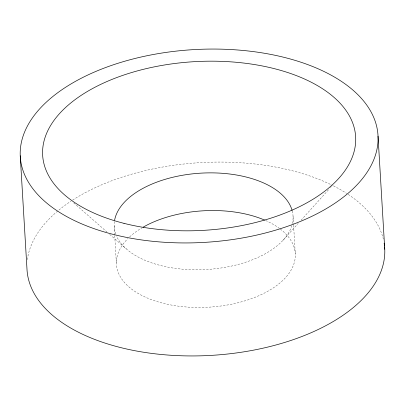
<?xml version="1.0" encoding="UTF-8"?>
<svg xmlns="http://www.w3.org/2000/svg" width="405" height="405" viewBox="0 0 405 405"><rect width="100%" height="100%" fill="white"/><g stroke="black" fill="none" stroke-linecap="round" stroke-linejoin="round"><path stroke-width="0.3" stroke-dasharray="2.02 1.52" d="M283.004 240.281L298.136 223.479M301.077 220.214L328.819 189.418M330.5 187.55L331.341 186.619M73.675 202.859L106.824 231.862M109.664 234.348L126.239 248.852M293.063 216.442L293.549 224.603M293.59 225.231L295.306 254.112M114.175 226.228L114.696 235.016M114.731 235.644L116.412 263.893M292.258 211.03A89.581 48.266 -3.4 0 1 292.051 224.957M291.873 225.565A89.581 48.266 -3.4 0 1 206.636 269.502A89.581 48.266 -3.4 0 1 116.559 236.145M115.703 234.004A89.581 48.266 -3.4 0 1 114.418 221.363M27.368 259.666A179.167 96.527 -3.4 0 1 71.002 201.153M72.601 200.11A179.167 96.527 -3.4 0 1 332.358 185.318M333.416 185.844A179.167 96.527 -3.4 0 1 346.665 193.428M348.138 194.395A179.167 96.527 -3.4 0 1 383.287 238.99M280.265 229.033A89.581 48.266 -3.4 0 1 266.47 291.995A89.581 48.266 -3.4 0 1 150.235 299.199A89.581 48.266 -3.4 0 1 128.005 238.469M129.635 236.905A89.581 48.266 -3.4 0 1 142.115 227.777M265.569 220.497A89.581 48.266 -3.4 0 1 279.359 228.354"/><path stroke-width="0.61" d="M378.037 136.212A179.167 96.527 -3.4 0 1 113.304 234.419A179.167 96.527 -3.4 0 1 106.09 67.362A179.167 96.527 -3.4 0 1 378.037 136.212L384.75 249.217M20.25 155.783L26.963 268.788A179.167 96.527 -3.4 0 0 211.709 355.352A179.167 96.527 -3.4 0 0 384.639 247.404M114.615 220.143A89.581 48.266 -3.4 0 1 201.538 173.112A89.581 48.266 -3.4 0 1 292.101 210.438M384.137 243.182A179.167 96.527 -3.4 0 1 384.532 246.194M143.107 227.195A89.581 48.266 -3.4 0 1 264.516 220.042M124.031 223.363A156.77 84.463 -3.4 0 0 355.676 137.437A156.77 84.463 -3.4 0 0 117.723 77.193A156.77 84.463 -3.4 0 0 124.031 223.363"/></g></svg>
